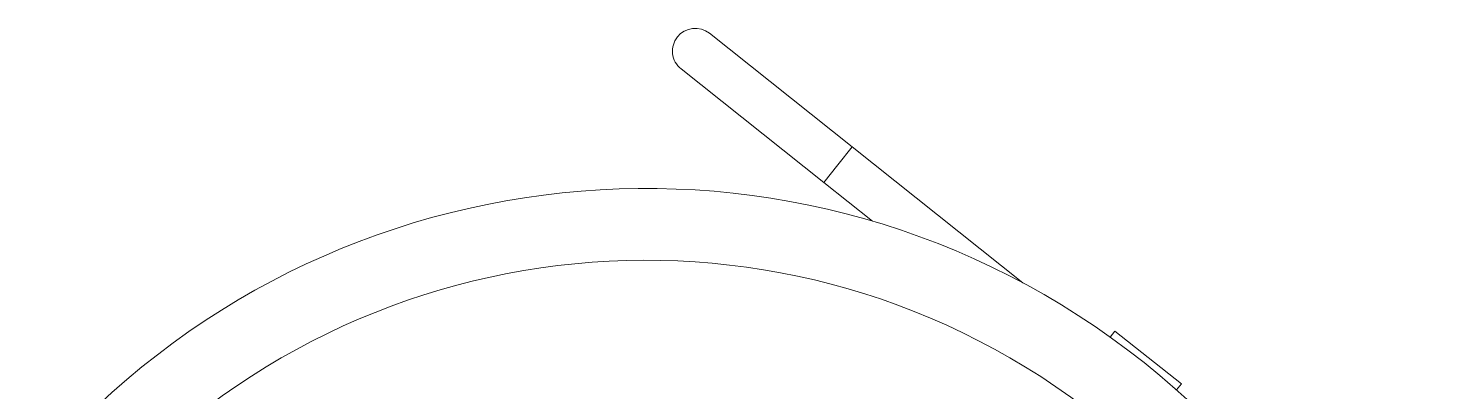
# Model space of a CAD drawing. Header units: millimetres. Extents: x -229914 to 856942, y -268655 to 87212.
# Drawn here: x -134952 to -134117, y 23646 to 23860 of the extents above; entities that cross this region are included whole.
import ezdxf

# ---------------------------------------------------------------- set-up
doc = ezdxf.new("R2010")
doc.units = ezdxf.units.MM

# ---------------------------------------------------------------- blocks, each defined once
blk = doc.blocks.new('Т912NEW')
at = {"color": 7, "linetype": 'Continuous', "lineweight": 15}
for p, q in [((2485.75, 4009.17), (2485.75, 4004.65)), ((2535.75, 4009.17), (2485.75, 4009.17)), ((2535.75, 4004.65), (2535.75, 4009.17)), ((2297, 3997.57), (2189.6, 3997.57)), ((2425.64, 3997.57), (2297, 3997.57)), ((2189.6, 3970.77), (2297, 3970.77)), ((2297, 3970.77), (2333.65, 3970.77))]:
    blk.add_line(p, q, dxfattribs=at)
at = {"color": 8, "linetype": 'Continuous', "lineweight": 15}
for p, q in [((2297, 3984.17), (2297, 3997.57)), ((2297, 3970.77), (2297, 3984.17))]:
    blk.add_line(p, q, dxfattribs=at)
at = {"color": 7, "linetype": 'Continuous', "lineweight": 15}
for centre, radius, start, end in [((2510.75, 3534.17), 471.15, 0.94068, 179.05976), ((2189.6, 3984.17), 13.4, 90, 180), ((2189.6, 3984.17), 13.4, 180, 270), ((2510.75, 3534.17), 428.85, 1.57778, 178.29134)]:
    blk.add_arc(centre, radius, start, end, dxfattribs=at)

msp = doc.modelspace()

# ---------------------------------------------------------------- block references
at = {"rotation": 321.4676820499667}
msp.add_blockref('Т912NEW', (-138753.82306, 22094.20638), dxfattribs=at)

doc.saveas('drawing.dxf')
